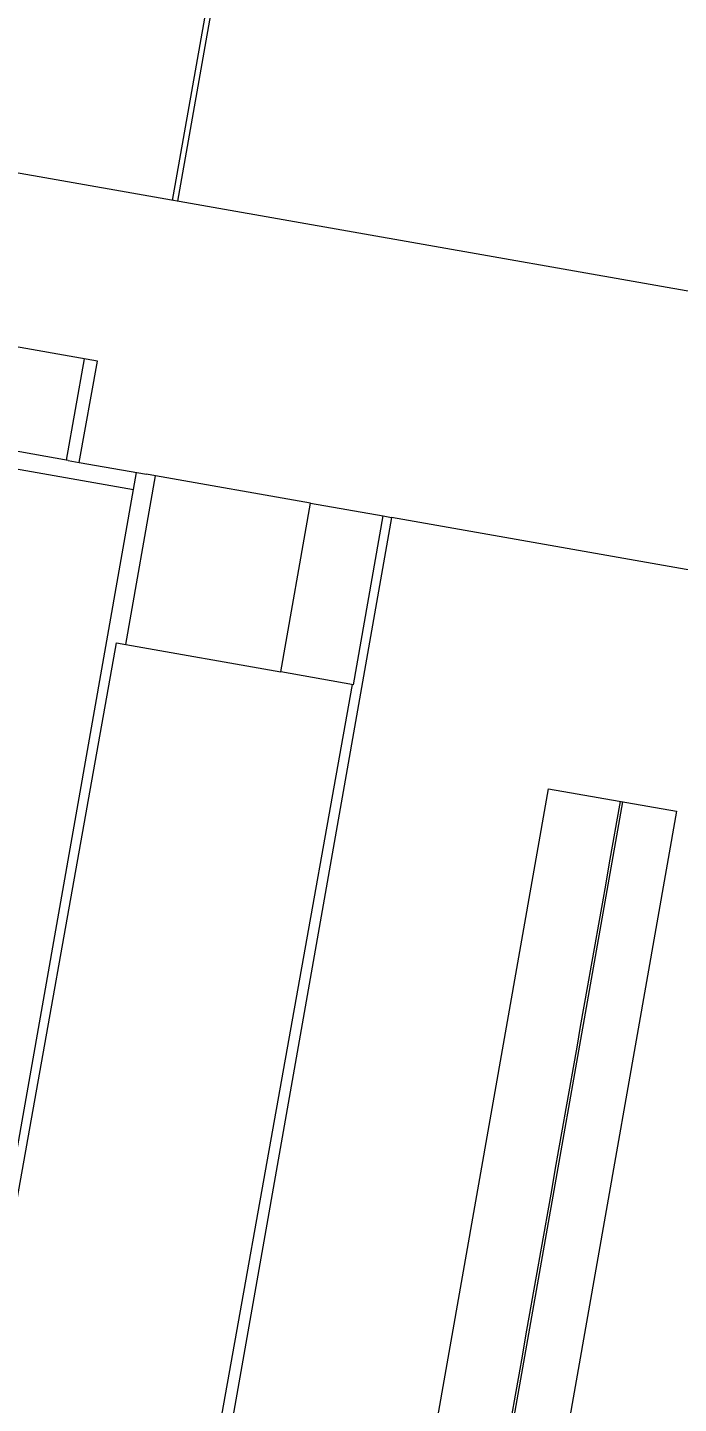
# Model space of a CAD drawing. Header units: millimetres. Extents: x 0 to 1189, y 0 to 841.
# Drawn here: x 632.51 to 636.3, y 594.2 to 602.23 of the extents above; entities that cross this region are included whole.
import ezdxf

# ---------------------------------------------------------------- set-up
doc = ezdxf.new("R2010")
doc.units = ezdxf.units.MM
doc.layers.get('0').update_dxf_attribs({"lineweight": 18})
doc.layers.add('尺寸线层', color=3, linetype='Continuous', lineweight=18)
doc.dimstyles.new('ISO-25', dxfattribs={"dimtxt": 2.5, "dimasz": 2.5, "dimexe": 1.25, "dimexo": 0.625, "dimtad": 1, "dimtxsty": 'Standard', "dimcen": 2.5, "dimdle": 5, "dimadec": 0, "dimazin": 0, "dimtfac": 1, "dimtmove": 0, "dimatfit": 3, "dimfxl": 1, "dimarcsym": 0})

# ---------------------------------------------------------------- blocks, each defined once
blk = doc.blocks.new('*X16')
at = {"layer": '尺寸线层', "linetype": 'Continuous'}
for points in [[(668.6687, 617.1299), (668.6299, 612.9938), (667.2905, 613.2299)], [(655.1602, 540.5189), (656.5383, 544.4188), (655.199, 544.6549)]]:
    blk.add_hatch(color=0, dxfattribs=at).paths.add_polyline_path(points, flags=0)
at = {"layer": '尺寸线层', "color": 0, "linetype": 'Continuous'}
for p, q in [((666.5541, 617.5027), (670.6383, 616.7826)), ((668.6687, 617.1299), (655.1602, 540.5189)), ((625.2283, 545.7966), (657.1298, 540.1716))]:
    blk.add_line(p, q, dxfattribs=at)
at = {"layer": '尺寸线层', "color": 0, "insert": (658.4206, 579.4404), "char_height": 3.5, "width": 28.938547, "attachment_point": 5, "rotation": 80.00005}
blk.add_mtext('388,96', dxfattribs=at)

msp = doc.modelspace()

# ---------------------------------------------------------------- linework, layer by layer
at = {"color": 7, "linetype": 'Continuous', "lineweight": 15}
for p, q in [((634.6714, 608.7054), (633.3517, 601.2209)), ((634.7015, 608.7001), (633.3817, 601.2156)), ((638.2023, 600.3656), (630.3385, 601.7522)), ((632.9149, 600.2825), (632.1285, 600.4211)), ((632.7355, 599.7048), (632.8397, 600.2957)), ((632.8094, 599.6918), (632.9149, 600.2825)), ((632.7438, 599.7034), (632.023, 599.8305)), ((632.7438, 599.7034), (632.8094, 599.6918)), ((632.8094, 599.6918), (633.2026, 599.6225)), ((632.3095, 594.9059), (633.143, 599.633)), ((633.0806, 598.6286), (633.2543, 599.6134)), ((633.2543, 599.6134), (633.2026, 599.6225)), ((634.1586, 599.4539), (633.2543, 599.6134)), ((633.985, 598.4691), (634.1586, 599.4539)), ((634.1586, 599.4539), (634.5823, 599.3792)), ((634.6305, 599.3707), (632.4078, 586.7652)), ((634.4087, 598.3944), (634.5823, 599.3792)), ((634.5823, 599.3792), (634.6305, 599.3707)), ((637.1862, 598.9201), (634.6305, 599.3707)), ((631.936, 592.5347), (633.0267, 598.6381)), ((633.0267, 598.6381), (633.0806, 598.6286)), ((633.0806, 598.6286), (633.985, 598.4691)), ((634.4087, 598.3944), (633.985, 598.4691)), ((633.3122, 592.2921), (634.4028, 598.3954)), ((633.8108, 587.9394), (635.5473, 597.7875)), ((633.8111, 587.9393), (635.5476, 597.7874)), ((635.5473, 597.7875), (636.2936, 597.6559)), ((634.2436, 587.8631), (635.9801, 597.7111)), ((636.2936, 597.6559), (634.5571, 587.8078))]:
    msp.add_line(p, q, dxfattribs=at)
at = {"color": 8, "linetype": 'Continuous', "lineweight": 15}
msp.add_line((628.9775, 600.2659), (633.1256, 599.5345), dxfattribs=at)
at = {"color": 7, "linetype": 'Continuous', "lineweight": 15}
msp.add_open_spline([(634.2257, 587.8662), (634.4032, 588.8699), (634.7582, 590.8774), (635.3386, 594.1598), (635.7414, 596.4385), (635.9668, 597.7135)], degree=3, knots=[0, 0, 0, 0, 3.057949, 6.115896, 10.000004, 10.000004, 10.000004, 10.000004], dxfattribs=at)

# ---------------------------------------------------------------- dimensions: what is measured, and where the dimension line sits
at = {"layer": '尺寸线层'}
dim = msp.add_linear_dim(base=(655.1602, 540.5189), p1=(666.5541, 617.5027), p2=(625.2283, 545.7966), angle=80.00005, dimstyle='ISO-25', override={"dimtxt": 3.5, "dimasz": 4.08, "dimexe": 2, "dimexo": 0, "dimgap": 1.524, "dimlfac": 5, "dimzin": 0, "dimsah": 1, "dimdle": 8.16, "dimadec": 2, "dimtfill": 1, "dimtolj": 1, "dimtzin": 8}, dxfattribs=at)
dim.commit()
dim.dimension.update_dxf_attribs({"geometry": '*X16', "text_midpoint": (658.4206, 579.4404)})

doc.saveas('drawing.dxf')
